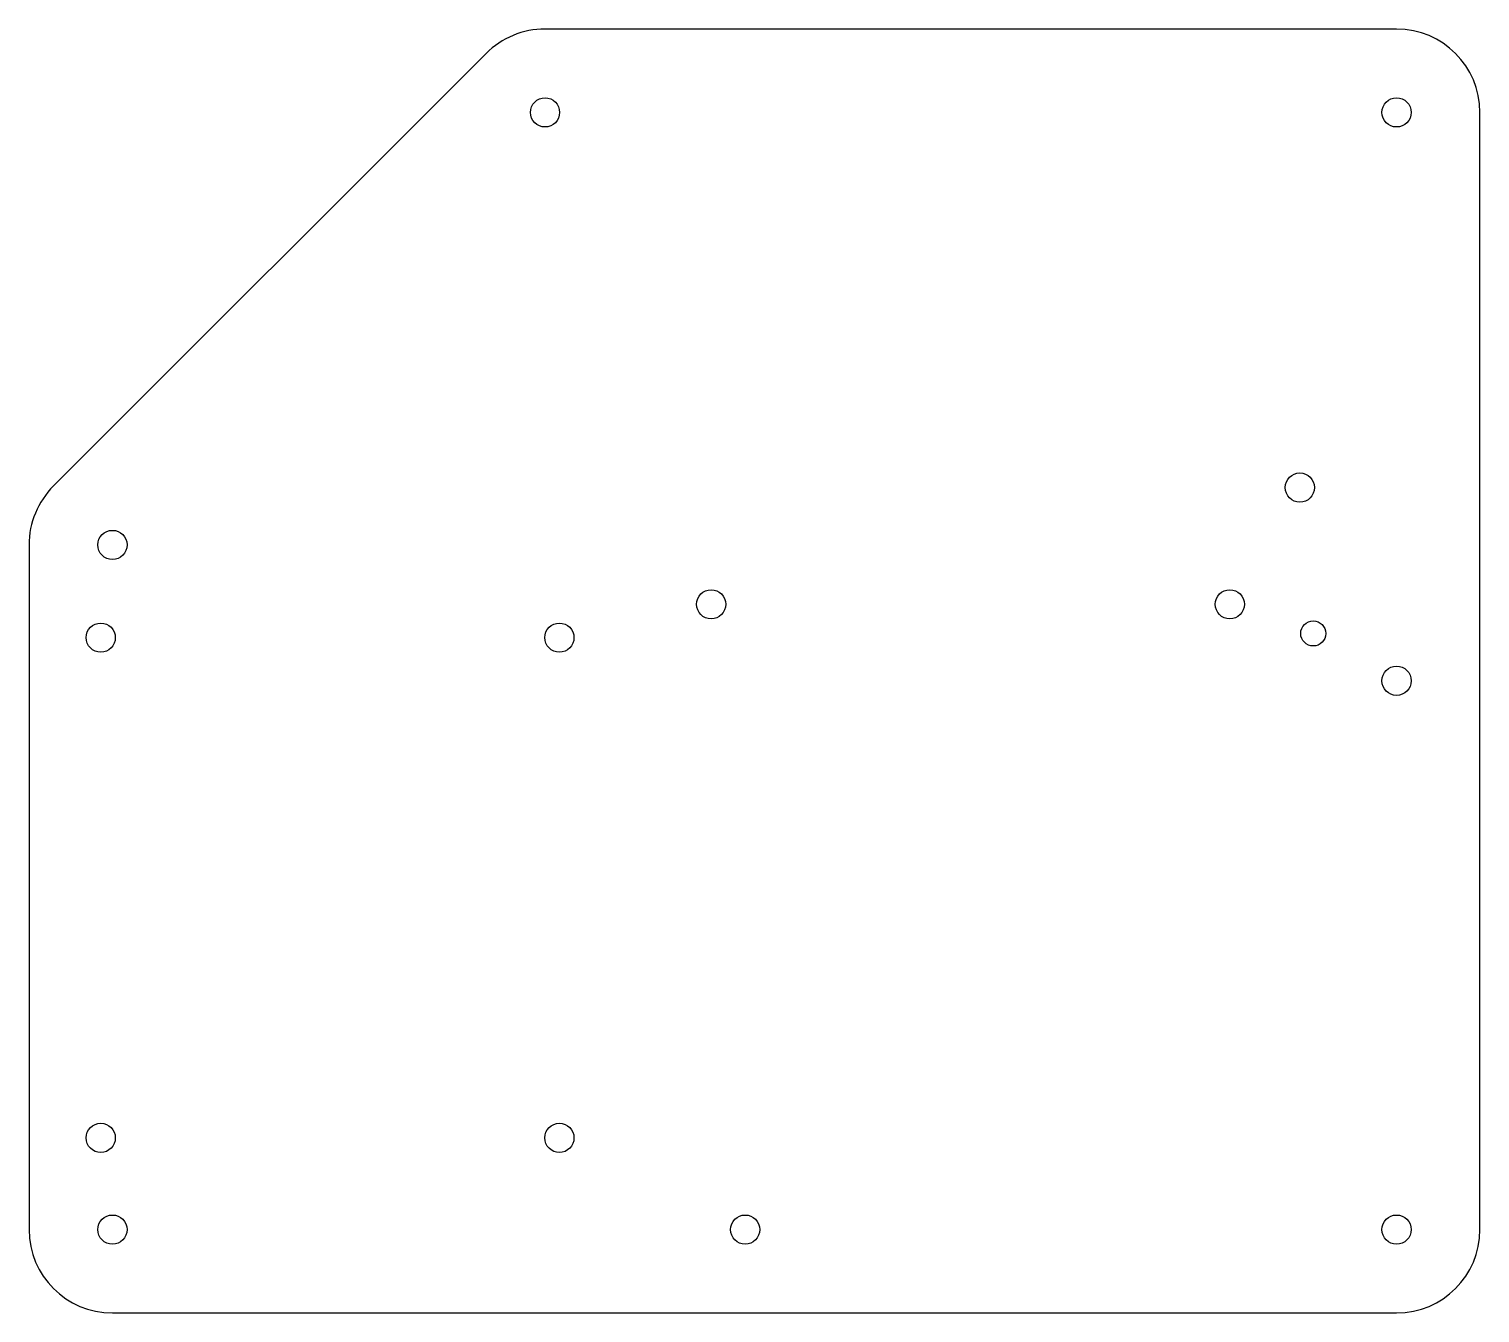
# Model space of a CAD drawing. Header units: millimetres. Extents: x -2 to 172, y -2 to 152.
import ezdxf

# ---------------------------------------------------------------- set-up
doc = ezdxf.new("R2010")
doc.units = ezdxf.units.MM

msp = doc.modelspace()

# ---------------------------------------------------------------- linework, layer by layer
at = {"color": 7, "linetype": 'Continuous', "lineweight": 25}
for p, q in [((162, 152), (59.88, 152)), ((52.81, 149.07), (0.93, 97.19)), ((172, 8), (172, 142)), ((-2, 90.12), (-2, 8)), ((8, -2), (162, -2))]:
    msp.add_line(p, q, dxfattribs=at)
for centre, radius in [((59.88, 142), 1.75), ((162, 142), 1.75), ((150.4, 97), 1.75), ((8, 90.12), 1.75), ((79.8, 83), 1.75), ((142, 83), 1.75), ((6.6, 79), 1.75), ((61.6, 79), 1.75), ((152, 79.5), 1.5), ((162, 73.83), 1.75), ((6.6, 19), 1.75), ((61.6, 19), 1.75), ((8, 8), 1.75), ((83.88, 8), 1.75), ((162, 8), 1.75)]:
    msp.add_circle(centre, radius, dxfattribs=at)
for centre, start, end in [((59.88, 142), 90, 135), ((162, 142), 0, 90), ((8, 90.12), 135, 180), ((8, 8), 180, 270), ((162, 8), 270, 0)]:
    msp.add_arc(centre, 10, start, end, dxfattribs=at)

doc.saveas('drawing.dxf')
